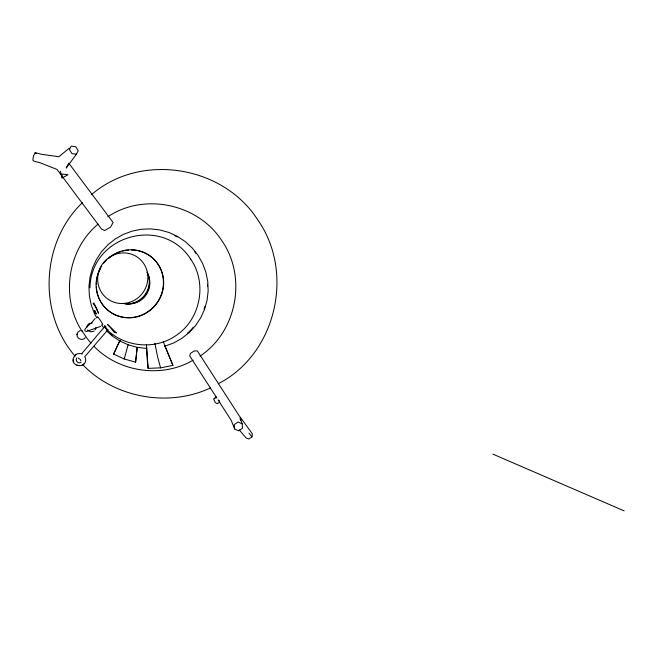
<?xml version="1.0" encoding="UTF-8"?>
<svg xmlns="http://www.w3.org/2000/svg" width="657" height="657" viewBox="0 0 657 657"><rect width="100%" height="100%" fill="white"/><g stroke="black" fill="none" stroke-linecap="round" stroke-linejoin="round"><path stroke-width="0.99" d="M85.18 337.698C82.733 341.197 76.631 338.946 77.017 334.7M86.913 327.211L87.48 325.149L89.549 323.219M77.091 334.019L77.978 332.04L80.318 330.463M113.604 354.09L120.042 340.285L113.604 354.09L124.214 358.968L135.588 362.163L137.124 347.323L128.205 344.826L119.689 340.926L111.879 335.735L106.335 330.635M77.017 334.725L77.099 333.986M90.001 287.815C90.682 235.378 162.632 215.003 190.744 259.244M190.645 259.096C207.563 283.224 200.533 319.655 175.789 335.694C154.132 350.698 122.399 346.945 104.75 327.416M137.264 347.668L135.588 362.163M239.255 429.916L246.161 437.989L248.863 438.983L251.976 436.889L252.378 433.801L238.787 415.199L197.363 350.928L194.275 350.961L190.407 353.4L189.709 355.922L216.917 398.142M73.403 360.126L73.494 359.617L73.444 360.496M102.788 324.919C103.116 323.72 96.382 314.473 97.408 317.159M128.107 344.794L124.214 358.968L124.658 358.098M216.128 396.672L213.714 399.259L215.299 402.569L217.163 403.702L219.799 402.125M69.338 148.162L58.843 156.711L41.555 154.321L35.182 152.638L33.466 155.939L32.85 160.193L33.942 161.162L40.315 162.846L57.003 169.432L101.613 229.137L104.644 230.525L110.433 227.248L113.152 222.559L68.755 163.133M68.328 163.954L66.201 168.052L76.442 154.173L78.257 150.683L75.645 146.659L71.219 146.125L69.404 149.615L72.015 153.639L76.442 154.173M75.103 355.355C65.987 366.31 88.596 370.507 85.311 357.589M90.37 323.449L92.292 322.948M95.166 318.415L92.128 322.086L86.995 326.677L84.786 329.568L84.917 330.865L86.083 331.498L87.258 331.202L100.546 326.43M104.89 326.307C108.027 329.338 103.568 323.737 104.89 326.307L81.517 353.959L82.174 354.09M84.556 356.948L108.076 329.6A2.25 0.706 41.9 0 1 107.879 329.674L107.641 329.568M82.404 202.685C41.12 242.063 37.679 313.102 75.112 356.184M97.614 311.328L96.324 308.412A10.356 3.269 69.6 0 0 93.918 304.643L93.13 303.559L93.926 302.902L94.583 304.528A15.973 5.042 69.6 0 1 96.998 309.652L98.583 313.249L97.696 311.508M75.76 354.772L77.6 353.68L80.671 353.54M82.766 364.89L83.234 364.463M83.891 363.879L84.367 363.452M74.627 355.782L76.228 354.345M91.331 194.784C140.302 152.186 223.019 165.416 257.725 219.857C294.968 272.639 276.096 354.254 218.223 383.737M98.148 224.07C67.457 249.488 60.272 297.867 82.026 331.227M200.081 356.061C237.078 331.621 247.131 276.893 221.803 240.634C198.069 203.834 144.195 192.222 107.781 216.81M94.033 331.185L90.609 331.875L88.12 330.479M193.158 360.159C161.926 378.563 118.95 372.297 93.885 346.206M62.193 177.899L68.073 174.754L61.84 173.998L62.193 177.899L60.321 171.198M94.92 329.921L95.725 329.067L95.815 327.572M210.355 388.008C168.176 407.586 114.671 397.961 82.388 364.372M163.281 341.492L164.948 346.198L173.809 342.888L181.956 338.281L189.2 332.516L195.523 325.617L200.697 317.807L204.59 309.283L207.095 300.241L208.162 290.92L207.768 281.541L205.904 272.343L202.635 263.539L198.036 255.359L192.214 247.993L185.323 241.628L177.431 236.372L168.906 232.471L159.889 229.95L150.593 228.874L141.345 229.26L132.172 231.1L123.401 234.36L115.254 238.959L107.92 244.774L101.589 251.68L96.423 259.49L92.53 268.015L90.025 277.049L88.95 286.378L89.352 295.749L91.208 304.955L94.477 313.759L96.801 317.898M214.018 398.61L215.126 398.347M164.882 345.508L172.922 365.382L160.727 367.846L148.137 368.38L146.437 344.514M77.945 365.53L78.824 365.588L76.828 365.161M137.124 347.323L146.421 348.415L146.577 347.725L147.48 362.598M78.314 358.098L80.318 359.494L80.877 360.972M492.922 454.143L624.15 510.875M242.162 423.847L238.064 422.008L234.27 424.562L234.59 428.955L238.688 430.803L242.482 428.249L242.162 423.847L240.183 417.688L240.372 420.324M219.356 400.745L218.116 399.99L231.207 420.316L234.59 428.955M107.313 329.371L104.906 326.775M35.182 152.638L36.275 153.607M248.954 433.135L251.976 436.889M101.441 324.936L103.749 327.851M87.677 329.921L88.137 330.496M86.026 337.025L91.036 343.356M81.846 330.734L81.616 330.299L85.821 336.556M172.922 365.382L164.948 346.198M73.683 361.646L73.321 360.102M160.571 367.863L157.516 356.521L154.88 343.184M147.611 363.551L148.137 368.38M81.057 362.426A3.162 2.981 48.1 0 1 76.885 357.753M112.322 335.144A59.163 58.949 71.1 0 1 110.179 333.378M174.77 235.666A59.163 58.949 71.1 0 1 177.226 236.963M194.784 251.91A59.163 58.949 71.1 0 1 195.917 253.388M207.44 284.317A59.163 58.949 71.1 0 1 207.546 286.173M204.935 306.343A59.163 58.949 71.1 0 1 204.048 308.971M193.347 327.285A59.163 58.949 71.1 0 1 189.52 331.333M188.855 331.966A59.163 58.949 71.1 0 1 187.483 333.206M131.408 249.964A34.386 33.211 -51.8 0 1 158.928 300.265A34.386 33.211 -51.8 0 1 101.112 302.31M100.628 301.481A34.386 33.211 -51.8 0 1 96.365 286.567M96.333 284.612A34.386 33.211 -51.8 0 1 96.612 280.654M96.924 278.691A34.386 33.211 -51.8 0 1 100.119 269.288M108.692 258.357A34.386 33.211 -51.8 0 1 120.765 251.598M122.654 251.048A34.386 33.211 -51.8 0 1 128.493 250.071M108.462 258.176A34.386 33.211 -51.8 0 1 162.23 273.632A34.386 33.211 -51.8 0 1 124.781 317.438A34.386 33.211 -51.8 0 1 101.342 266.512M103.634 263.219A34.386 33.211 -51.8 0 1 106.976 259.523M147.423 273.484A20.515 19.817 -51.8 0 1 145.624 295.593A20.515 19.817 -51.8 0 1 124.879 303.518M147.078 272.409A21.196 20.474 -51.8 0 1 145.222 295.256A21.196 20.474 -51.8 0 1 123.779 303.444M147.168 272.162A21.878 21.131 -51.8 0 1 144.532 295.297A21.878 21.131 -51.8 0 1 122.687 303.37M96.209 313.947C93.647 312.395 94.025 306.794 96.209 313.947M116.363 332.853L114.211 332.311A13.592 4.509 34.7 0 0 112.79 330.545L112.248 329.913A14.487 4.714 43.4 0 0 108.06 324.977L107.354 324.287L116.363 332.853M129.651 302.31A25.639 24.769 -51.8 0 0 140.237 259.458A25.639 24.769 -51.8 0 0 98.419 272.885A25.639 24.769 -51.8 0 0 129.651 302.31"/></g></svg>
